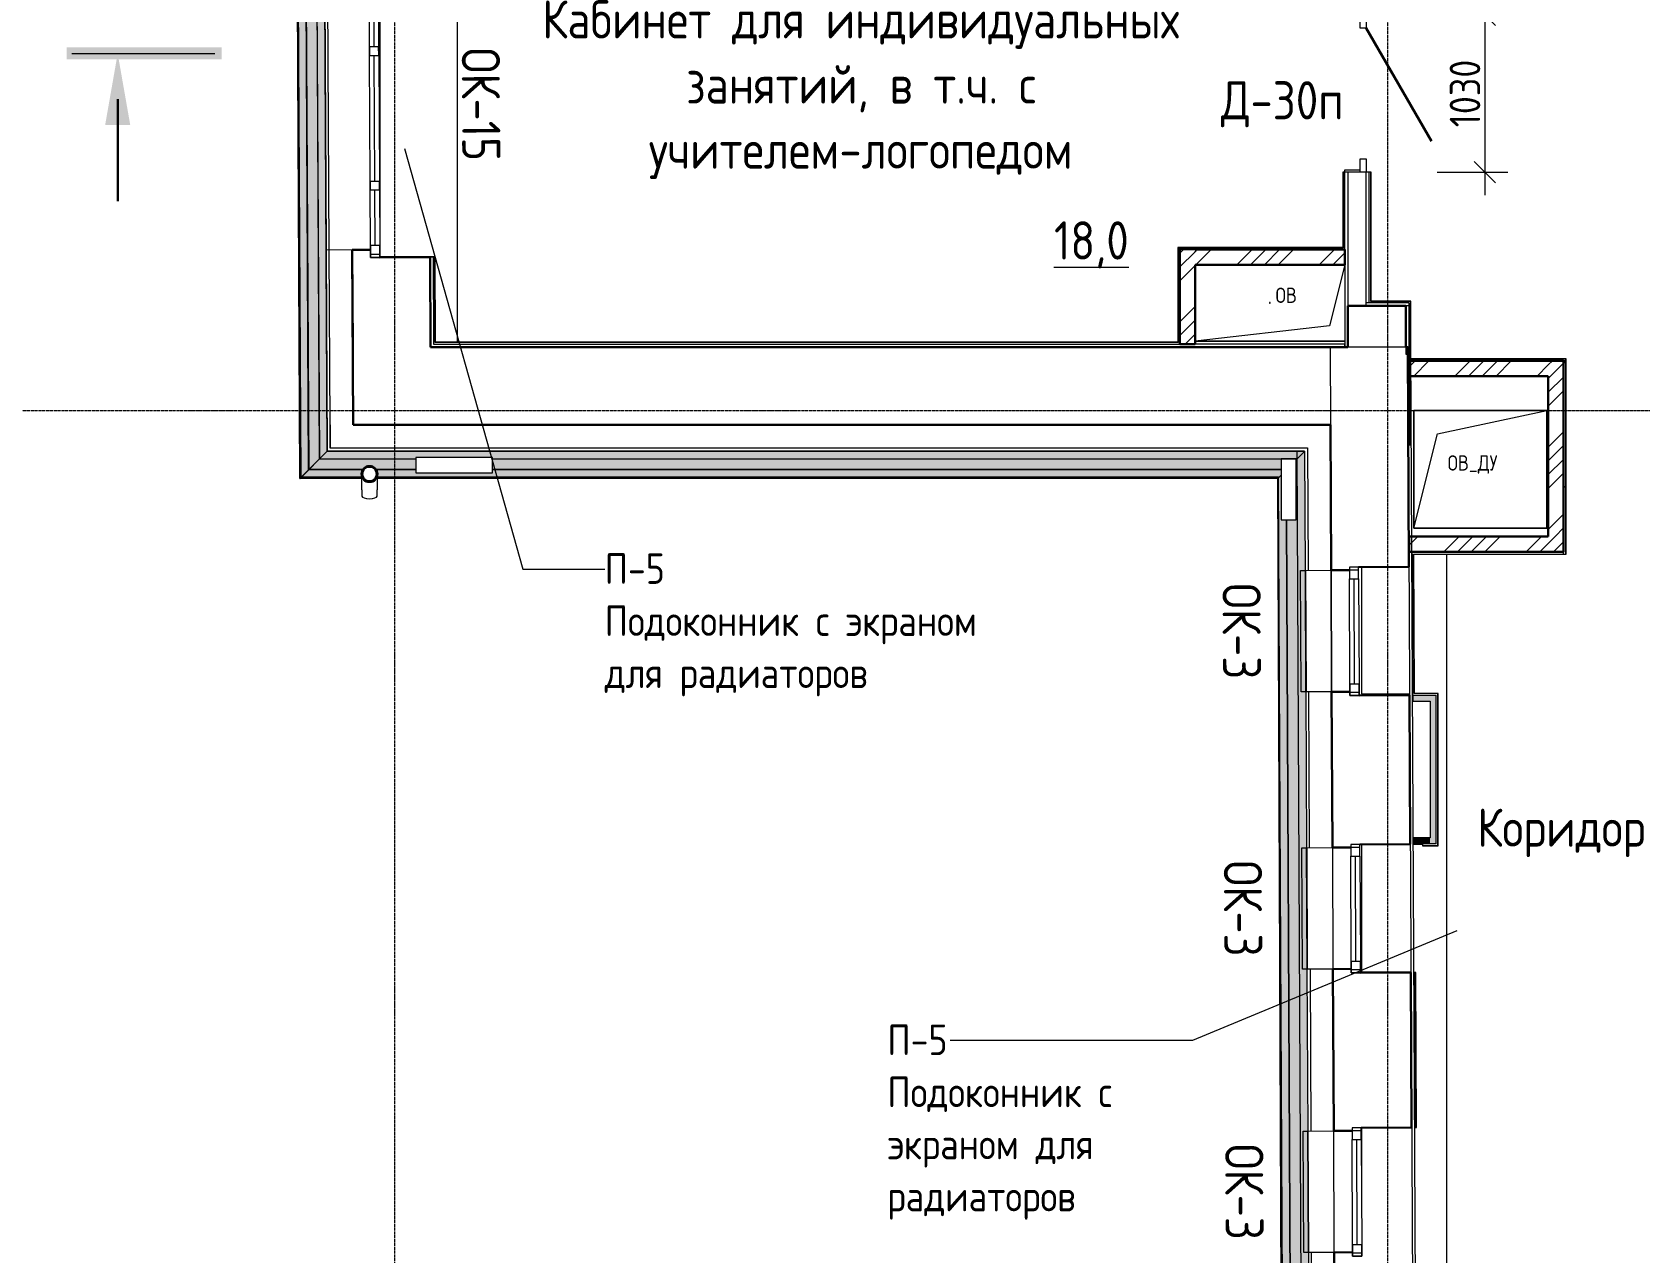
# Model space of a CAD drawing. Header units: millimetres. Extents: x -25149 to 64359, y -29707 to 46678.
# Drawn here: x -8875 to 1649, y 2782 to 10770 of the extents above; entities that cross this region are included whole.
import ezdxf

# ---------------------------------------------------------------- set-up
doc = ezdxf.new("R2010")
doc.units = ezdxf.units.MM
doc.linetypes.add('ADSK_Линия сетки', pattern=[25, 20, -2.5, 0, -2.5])
for name, color, linetype, lineweight in [('_ Окна', 7, 'Continuous', 9), ('Аннотация', 7, 'Continuous', 9), ('Двери', 7, 'Continuous', 9), ('Марки дверей', 7, 'Continuous', 20), ('Марки окон', 7, 'Continuous', 20), ('Марки помещений', 7, 'Continuous', 20), ('Обобщенные модели', 7, 'Continuous', 18), ('Ограждение', 7, 'Continuous', 9), ('Окна', 7, 'Continuous', 9), ('Оси', 7, 'Continuous', 9), ('Перекрытие', 7, 'Continuous', 18), ('Размеры', 7, 'Continuous', 5), ('Разрезы', 7, 'Continuous', 9), ('Стены внутренние', 7, 'Continuous', 18), ('Стены наружные', 7, 'Continuous', 18), ('Стены несущие', 7, 'Continuous', 30), ('Стены отделка', 7, 'Continuous', 30), ('Стены перегородки', 7, 'Continuous', 30), ('Стены штриховка', 7, 'Continuous', 9)]:
    doc.layers.add(name, color=color, linetype=linetype, lineweight=lineweight)
doc.styles.add('GOST Common_2', font='GOST_Common.ttf', dxfattribs={"width": 0.9, "height": 250})
doc.styles.add('GOST Common_4', font='GOST_Common.ttf', dxfattribs={"width": 0.9, "height": 200})
doc.styles.add('GOST Common_5', font='GOST_Common.ttf', dxfattribs={"width": 0.9, "height": 100})
doc.styles.add('GOST Common_6', font='GOST_Common.ttf', dxfattribs={"width": 0.9, "height": 200})
doc.dimstyles.new('ADSK_Основной_2_мм', dxfattribs={"dimscale": 304.8, "dimtxt": 201.142999, "dimasz": 0.463911, "dimexe": 0.492126, "dimexo": 0.492126, "dimgap": 0.098425, "dimtad": 1, "dimrnd": 0.01, "dimdsep": 46, "dimtxsty": 'GOST Common_6', "dimblk1": 'OBLIQUE', "dimblk2": 'OBLIQUE', "dimsah": 1, "dimcen": 0.09, "dimdle": 0.492126, "dimazin": 2, "dimtfac": 1, "dimtdec": 4, "dimtix": 1, "dimtmove": 0, "dimatfit": 3, "dimfxl": 1, "dimtvp": 1, "dimtolj": 1, "dimtzin": 0, "dimlwd": 20, "dimlwe": 20, "dimarcsym": 2})

# ---------------------------------------------------------------- blocks, each defined once
blk = doc.blocks.new('GM_Отверстие прямоугольное _в плите_ - Отверстие-7235603-План 2-го этажа')
at = {"layer": 'Обобщенные модели'}
for p, q in [((-435, -385), (-435, 385)), ((-435, 385), (435, 385)), ((435, 385), (-435, 385)), ((-435, 385), (-435, -385)), ((-281, 231), (435, 385)), ((435, 385), (435, -385)), ((435, -385), (435, 385)), ((-435, -385), (-281, 231)), ((435, -385), (-435, -385)), ((-435, -385), (435, -385))]:
    blk.add_line(p, q, dxfattribs=at)
for start, end in [(360, 180), (180, 360), (60, 165), (300, 360), (195, 270)]:
    blk.add_arc((0, 0), 2.5, start, end, dxfattribs=at)
blk = doc.blocks.new('АС_Дверь_Однопольная_Алюминиевая - 1030х2200 алюм Д31п-3645205-План 2-го этажа')
at = {"layer": 'Двери'}
for p, q in [((-390, -20), (-303, -20)), ((-390, -60), (-390, -20)), ((-303, -60), (-390, -60)), ((-303, -20), (-303, -60)), ((553, -20), (640, -20)), ((553, -60), (553, -20)), ((640, -60), (553, -60)), ((640, -20), (640, -60))]:
    blk.add_line(p, q, dxfattribs=at)
at = {"layer": 'Двери', "lineweight": 30}
blk.add_line((553, -60), (-188, -488), dxfattribs=at)
blk = doc.blocks.new('Водосток - Тип 1 _карниз больше 490мм_-5153572-План 2-го этажа')
at = {"layer": 'Обобщенные модели'}
for p, q in [((75, 306), (75, 264)), ((175, 264), (175, 306)), ((75, 186), (75, 188)), ((75, 184), (75, 186)), ((175, 188), (175, 186)), ((175, 186), (175, 184)), ((175, 184), (175, 181))]:
    blk.add_line(p, q, dxfattribs=at)
at = {"layer": 'Обобщенные модели', "flags": 128}
for points in [[(75, 190), (75, 193), (75, 197), (75, 201), (75, 205), (75, 210), (75, 214), (75, 219), (75, 224), (75, 229), (75, 234), (75, 239), (75, 245), (75, 250), (75, 256), (75, 261), (75, 264)], [(175, 264), (175, 258), (175, 252), (175, 247), (175, 242), (175, 236), (175, 231), (175, 226), (175, 221), (175, 216), (175, 212), (175, 207), (175, 203), (175, 199), (175, 195), (175, 191), (175, 190)], [(75, 180), (75, 183), (75, 184)]]:
    blk.add_lwpolyline(points, dxfattribs=at)
at = {"layer": 'Обобщенные модели'}
for start, end in [(90, 144.6643), (35.3357, 90), (151.304, 156.7477), (149.8057, 151.304), (146.8239, 148.981), (31.019, 33.1761), (28.696, 30.1943), (23.2523, 28.696)]:
    blk.add_arc((125, 160), 52, start, end, dxfattribs=at)
at = {"layer": 'Обобщенные модели', "lineweight": 40}
for start, end in [(90, 270), (270, 90)]:
    blk.add_arc((125, 160), 50, start, end, dxfattribs=at)
at = {"layer": 'Обобщенные модели'}
for start_param, end_param in [(4.712389, 6.283185), (3.141593, 4.712389)]:
    blk.add_ellipse((125, 306), major_axis=(-50, 0), ratio=0.309017, start_param=start_param, end_param=end_param, dxfattribs=at)
blk = doc.blocks.new('GM_Отверстие прямоугольное _в плите_ - Отверстие-6228301-План 2-го этажа')
at = {"layer": 'Обобщенные модели'}
for p, q in [((-490, 250), (490, 250)), ((490, 250), (-490, 250)), ((-390, 150), (490, 250)), ((-490, -250), (-390, 150))]:
    blk.add_line(p, q, dxfattribs=at)
for start, end in [(360, 180), (180, 360), (60, 165), (300, 360), (195, 270)]:
    blk.add_arc((0, 0), 2.5, start, end, dxfattribs=at)
blk = doc.blocks.new('окно трехпол с фрамугой - 1800 и 1820х2300_h___нов_ ок15-2116718-План 2-го этажа')
at = {"layer": '_ Окна', "lineweight": 18}
for p, q in [((-910, 75), (-910, 135)), ((-910, 135), (-830, 135)), ((-830, 135), (-830, 75)), ((-470, 75), (-470, 135)), ((-470, 135), (-410, 135)), ((-410, 135), (-410, 75)), ((410, 75), (410, 135)), ((410, 135), (470, 135)), ((470, 135), (470, 75)), ((830, 135), (830, 75)), ((910, 135), (830, 135)), ((910, 75), (910, 135)), ((-830, 75), (-910, 75)), ((-410, 75), (-470, 75)), ((470, 75), (410, 75)), ((830, 75), (910, 75))]:
    blk.add_line(p, q, dxfattribs=at)
at = {"layer": '_ Окна'}
for p, q in [((-890, 75), (-890, 135)), ((890, 75), (890, 135)), ((-830, 105), (-470, 105)), ((-410, 105), (410, 105)), ((470, 105), (830, 105))]:
    blk.add_line(p, q, dxfattribs=at)
at = {"layer": 'Окна'}
for p, q in [((-910, 135), (-910, 75)), ((-830, 135), (-910, 135)), ((-830, 135), (-470, 135)), ((-410, 135), (-470, 135)), ((-410, 135), (410, 135)), ((470, 135), (410, 135)), ((470, 135), (830, 135)), ((910, 135), (830, 135)), ((910, 75), (910, 135)), ((-910, 75), (-830, 75)), ((-470, 75), (-830, 75)), ((-470, 75), (-410, 75)), ((410, 75), (-410, 75)), ((410, 75), (470, 75)), ((830, 75), (470, 75)), ((830, 75), (910, 75))]:
    blk.add_line(p, q, dxfattribs=at)
blk = doc.blocks.new('окна_rehau_однопольное_фрамуга_сверху - 800х2240 _нов_-2167272-План 2-го этажа')
at = {"layer": '_ Окна', "lineweight": 18}
for p, q in [((-420, 75), (-420, 135)), ((-420, 135), (-344, 135)), ((-344, 135), (-344, 75)), ((344, 135), (344, 75)), ((420, 135), (344, 135)), ((420, 75), (420, 135)), ((-344, 75), (-420, 75)), ((344, 75), (420, 75))]:
    blk.add_line(p, q, dxfattribs=at)
at = {"layer": '_ Окна'}
for p, q in [((-400, 75), (-400, 135)), ((400, 75), (400, 135)), ((-344, 105), (344, 105))]:
    blk.add_line(p, q, dxfattribs=at)
at = {"layer": 'Окна'}
for p, q in [((-420, 135), (-420, 75)), ((-344, 135), (-420, 135)), ((-344, 135), (344, 135)), ((420, 135), (344, 135)), ((420, 75), (420, 135)), ((-420, 75), (-344, 75)), ((344, 75), (-344, 75)), ((344, 75), (420, 75))]:
    blk.add_line(p, q, dxfattribs=at)
blk = doc.blocks.new('Ограждение - Ограждение-4648971-План 2-го этажа')
at = {"layer": 'Ограждение', "true_color": 0x373f43, "transparency": 33554432}
for points in [[(-7122, 7849), (-6944, 8029), (-7008, 20423), (-7187, 20422), (-7123, 7986)], [(-7122, 7849), (-7118, 7854), (-7182, 20393), (-7187, 20393), (-7122, 7849)], [(-6944, 8028), (-6943, 8029), (-6944, 8029)]]:
    blk.add_hatch(color=149, dxfattribs=at).paths.add_polyline_path(points)
h = blk.add_hatch(color=149, dxfattribs=at)
h.paths.add_polyline_path([(-6363, 7849), (-722, 7849), (-700, 7871), (-700, 7978), (-600, 7978), (-600, 7971), (-546, 8025), (-546, 8028), (-6944, 8028), (-7122, 7849), (-6707, 7849), (-6716, 7867), (-6716, 7890), (-6706, 7910), (-6686, 7924), (-6667, 7929), (-6645, 7924), (-6628, 7910), (-6618, 7890), (-6618, 7867), (-6626, 7849), (-6618, 7849)])
h.paths.add_polyline_path([(-5863, 7886), (-6363, 7886), (-6363, 7986), (-5863, 7986)])
h = blk.add_hatch(color=149, dxfattribs=at)
h.paths.add_polyline_path([(-686, -338), (-508, -159), (-533, 5433), (-534, 5433), (-539, 6453), (-537, 6453), (-541, 7249), (-543, 7249), (-546, 8025), (-600, 7971), (-600, 7578), (-700, 7578), (-700, 7871), (-722, 7849), (-690, 613), (-672, 622), (-650, 622), (-629, 612), (-616, 594), (-611, 573), (-616, 552), (-630, 534), (-649, 524), (-672, 524), (-690, 533), (-687, -233)])
h.paths.add_polyline_path([(-546, 45), (-646, 45), (-646, 445), (-546, 445), (-546, 168)])
h = blk.add_hatch(color=149, dxfattribs=at)
h.paths.add_polyline_path([(-6626, 7849), (-722, 7849), (-718, 7853), (-6625, 7853), (-6627, 7849)])
h.paths.add_polyline_path([(-7122, 7849), (-6707, 7849), (-6709, 7853), (-7118, 7853), (-7122, 7849)])
h = blk.add_hatch(color=149, dxfattribs=at)
h.paths.add_polyline_path([(-686, -339), (-682, -333), (-686, 531), (-690, 533), (-686, -338)])
h.paths.add_polyline_path([(-691, 613), (-686, 615), (-718, 7853), (-722, 7849), (-691, 622)])
h = blk.add_hatch(color=149, dxfattribs=at)
h.paths.add_polyline_path([(-508, -160), (-507, -159), (-508, -159)])
h.paths.add_polyline_path([(-521, 2784), (-520, 2784), (-521, 2784)])
h.paths.add_polyline_path([(-529, 4638), (-528, 4638), (-529, 4638)])
h.paths.add_polyline_path([(-537, 6453), (-536, 6453), (-537, 6453)])
at = {"layer": 'Ограждение'}
for p, q in [((-7122, 7849), (-7187, 20422)), ((-7121, 7850), (-7185, 20422)), ((-6944, 8028), (-7008, 20423)), ((-6944, 8028), (-7008, 20423)), ((-7122, 7849), (-7187, 20393)), ((-7121, 7850), (-7185, 20393)), ((-7120, 7851), (-7185, 20393)), ((-7121, 7850), (-7185, 20393)), ((-7119, 7852), (-7183, 20393)), ((-7118, 7853), (-7183, 20393)), ((-7118, 7853), (-7182, 20393)), ((-7117, 7854), (-7181, 20393)), ((-6959, 11065), (-6950, 9344)), ((-6950, 9344), (-6959, 11065)), ((-6950, 9344), (-6943, 8029)), ((-6944, 8028), (-7122, 7849)), ((-7121, 7850), (-6944, 8028)), ((-6943, 8029), (-6944, 8028)), ((-546, 8028), (-6944, 8028)), ((-546, 8028), (-6944, 8028)), ((-546, 8025), (-600, 7971)), ((-600, 7971), (-546, 8025)), ((-7122, 7849), (-7121, 7850)), ((-7121, 7850), (-7122, 7849)), ((-7122, 7849), (-7121, 7850)), ((-6707, 7849), (-7122, 7849)), ((-6707, 7849), (-7122, 7849)), ((-7117, 7854), (-7121, 7850)), ((-7121, 7850), (-7118, 7853)), ((-7118, 7853), (-7121, 7850)), ((-7121, 7850), (-7118, 7853)), ((-7120, 7851), (-7121, 7850)), ((-6707, 7850), (-7121, 7850)), ((-6707, 7850), (-7121, 7850)), ((-6707, 7850), (-7121, 7850)), ((-7119, 7852), (-7120, 7851)), ((-7120, 7851), (-7119, 7852)), ((-6707, 7851), (-7120, 7851)), ((-7118, 7853), (-7119, 7852)), ((-6708, 7852), (-7119, 7852)), ((-7118, 7853), (-7117, 7854)), ((-6708, 7853), (-7118, 7853)), ((-6709, 7853), (-7118, 7853)), ((-6709, 7854), (-7117, 7854)), ((-722, 7849), (-6627, 7849)), ((-722, 7849), (-6627, 7849)), ((-720, 7851), (-6626, 7851)), ((-721, 7850), (-6626, 7850)), ((-721, 7850), (-6626, 7850)), ((-721, 7850), (-6626, 7850)), ((-718, 7853), (-6625, 7853)), ((-718, 7853), (-6625, 7853)), ((-719, 7852), (-6625, 7852)), ((-717, 7854), (-6624, 7854)), ((-722, 7849), (-700, 7871)), ((-721, 7850), (-722, 7849)), ((-722, 7849), (-721, 7850)), ((-721, 7850), (-722, 7849)), ((-691, 613), (-722, 7849)), ((-690, 613), (-722, 7849)), ((-700, 7871), (-721, 7850)), ((-721, 7850), (-717, 7854)), ((-718, 7853), (-721, 7850)), ((-721, 7850), (-718, 7853)), ((-718, 7853), (-721, 7850)), ((-721, 7850), (-720, 7851)), ((-689, 614), (-721, 7850)), ((-689, 614), (-721, 7850)), ((-689, 613), (-721, 7850)), ((-720, 7851), (-719, 7852)), ((-719, 7852), (-720, 7851)), ((-689, 614), (-720, 7851)), ((-719, 7852), (-718, 7853)), ((-687, 615), (-719, 7852)), ((-717, 7854), (-718, 7853)), ((-687, 615), (-718, 7853)), ((-686, 615), (-718, 7853)), ((-685, 616), (-717, 7854)), ((-537, 6453), (-541, 7249)), ((-537, 6453), (-541, 7249)), ((-540, 7249), (-536, 6453)), ((-536, 6453), (-540, 7249)), ((-529, 4638), (-533, 5433)), ((-529, 4638), (-533, 5433)), ((-532, 5433), (-528, 4638)), ((-528, 4638), (-532, 5433)), ((-521, 2784), (-525, 3579)), ((-521, 2784), (-525, 3579)), ((-524, 3579), (-520, 2784)), ((-520, 2784), (-524, 3579))]:
    blk.add_line(p, q, dxfattribs=at)
blk = doc.blocks.new('Разрез - Номер вида спереди_3_5 мм-16061-План 2-го этажа')
at = {"layer": 'Разрезы'}
for points in [[(9.8, 0.4), (9.8, -0.39), (-0.33, -0.39), (-0.33, 0.4)], [(2.18, -4.67), (3, 0), (3.82, -4.67)]]:
    blk.add_hatch(color=256, dxfattribs=at).paths.add_polyline_path(points)
at = {"layer": 'Разрезы', "lineweight": 30}
blk.add_line((3, -3), (3, -9.66), dxfattribs=at)
blk = doc.blocks.new('_Oblique')
at = {"color": 0, "linetype": 'ByBlock', "lineweight": -2}
blk.add_line((-0.5, -0.5), (0.5, 0.5), dxfattribs=at)
blk = doc.blocks.new('DIMBLOCK26-План 2-го этажа')
at = {"layer": 'Defpoints', "color": 0, "transparency": 16777216}
for p in [(241, 10884), (173, 9854), (634, 9854)]:
    blk.add_point(p, dxfattribs=at)
at = {"layer": 'Размеры', "color": 0, "transparency": 16777216}
for p, q in [((634, 11034), (634, 9704)), ((391, 10884), (784, 10884)), ((323, 9854), (784, 9854))]:
    blk.add_line(p, q, dxfattribs=at)
at = {"layer": 'Размеры', "color": 0, "transparency": 16777216, "xscale": 141.4, "yscale": 141.4, "zscale": 141.4}
for p, rotation in [((634, 10884), 90), ((634, 9854), 270)]:
    blk.add_blockref('_Oblique', p, dxfattribs=dict(at, rotation=rotation))
at = {"layer": 'Размеры', "color": 0, "transparency": 16777216, "insert": (504, 10369), "char_height": 200, "width": 560.47, "attachment_point": 5, "rotation": 90, "style": 'GOST Common_6'}
blk.add_mtext('\\A1;1030', dxfattribs=at)

msp = doc.modelspace()

# ---------------------------------------------------------------- hatches: boundary and pattern name
at = {"layer": 'Стены внутренние', "lineweight": 9}
h = msp.add_hatch(dxfattribs=at)
h.set_pattern_fill('ANSI34', color=256, scale=20, style=0)
h.paths.add_polyline_path([(-1363.112, 8729.38), (-1263.112, 8729.38), (-1263.112, 9354.549), (-1363.112, 9354.549)])
h = msp.add_hatch(dxfattribs=at)
h.set_pattern_fill('ANSI34', color=256, scale=20, style=0)
h.paths.add_polyline_path([(-339.473, 9248.549), (-283.112, 9248.549), (-283.112, 9348.549), (-1263.112, 9348.549), (-1263.112, 9248.549), (-862.915, 9248.549)])
h = msp.add_hatch(dxfattribs=at)
h.set_pattern_fill('ANSI34', color=256, scale=20, style=0)
h.paths.add_polyline_path([(183.969, 8520), (1049.565, 8520), (1049.565, 8620), (131.285, 8620), (131.285, 8520)])
h = msp.add_hatch(dxfattribs=at)
h.set_pattern_fill('ANSI34', color=256, scale=20, style=0)
h.paths.add_polyline_path([(1049.565, 7470), (1149.565, 7470), (1149.565, 8620), (1049.565, 8620), (1049.565, 8186.968)])
h = msp.add_hatch(dxfattribs=at)
h.set_pattern_fill('FP_6', color=256, style=0, pattern_type=2)
h.set_pattern_definition([(0, (0, 0), (406.4, 101.6), [33.528, -271.272, 33.528, -271.272, -1625.6]), (0, (0, 0), (406.4, 101.6), [-609.6, 33.528, -576.072, 33.528, -271.272, -711.2]), (0, (0, 0), (406.4, 101.6), [-1524, 33.528, -169.672, 33.528, -474.472]), (120, (152.4, 50.8), (-291.1882, 301.1527), [33.528, -271.272, 33.528, -271.272, -1625.6]), (120, (152.4, 50.8), (-291.1882, 301.1527), [-609.6, 33.528, -576.072, 33.528, -271.272, -711.2]), (120, (152.4, 50.8), (-291.1882, 301.1527), [-1524, 33.528, -169.672, 33.528, -474.472]), (240, (203.2, 254), (-115.2118, -402.7527), [33.528, -271.272, 33.528, -271.272, -1625.6]), (240, (203.2, 254), (-115.2118, -402.7527), [-609.6, 33.528, -576.072, 33.528, -271.272, -711.2]), (240, (203.2, 254), (-115.2118, -402.7527), [-1524, 33.528, -169.672, 33.528, -474.472])])
h.paths.add_polyline_path([(1164.565, 7353), (1164.565, 8620), (1149.565, 8620), (1149.565, 7353)])
h = msp.add_hatch(dxfattribs=at)
h.set_pattern_fill('ANSI34', color=256, scale=20, style=0)
h.paths.add_polyline_path([(1149.565, 7370), (1149.565, 7470), (139.565, 7470), (139.565, 7370), (183.969, 7370)])
at = {"layer": 'Стены внутренние'}
for points in [[(315.752, 6391.134), (315.752, 6431.134), (162.475, 6431.134), (162.475, 6391.134), (275.752, 6391.134)], [(315.752, 5457.44), (315.752, 6391.134), (275.752, 6391.134), (275.752, 5457.44)], [(164.187, 5457.44), (275.752, 5457.44), (275.752, 5497.44), (164.187, 5497.44)]]:
    msp.add_hatch(color=256, dxfattribs=at).paths.add_polyline_path(points)

# ---------------------------------------------------------------- linework, layer by layer
at = {"layer": 'Аннотация'}
for p, q in [((-6437.311, 10009.422), (-5663.835, 7255.384)), ((-5663.835, 7255.384), (-5127.235, 7255.384)), ((451.054, 4889.055), (-1278.706, 4171.534)), ((-1345.514, 4171.534), (-2866.122, 4171.534)), ((-1278.706, 4171.534), (-1345.514, 4171.534))]:
    msp.add_line(p, q, dxfattribs=at)
at = {"layer": 'Оси', "color": 252, "linetype": 'ADSK_Линия сетки'}
for p, q in [((-0.435, -5029.374), (-0.435, 44222.998)), ((-6500.435, -5029.374), (-6500.435, 44110.064)), ((-10114.729, 8295), (56004.853, 8295))]:
    msp.add_line(p, q, dxfattribs=at)
at = {"layer": 'Перекрытие'}
for p, q in [((-6599.158, 11115.764), (-6599.158, 9301.642)), ((-6090.592, 8741.32), (-6090.592, 11105.806)), ((-283.112, 9854.483), (-283.112, 9869.483)), ((-283.112, 9869.483), (-183.112, 9869.483)), ((-6599.158, 9301.642), (-6244.352, 9301.642)), ((-6244.352, 9301.642), (-6244.352, 9297.561)), ((386.265, 7365), (386.265, 7370)), ((-173.735, 7269.533), (-173.735, 6439.534)), ((386.265, 563.098), (386.265, 7353)), ((-173.735, 6439.534), (140.78, 6439.534)), ((-173.735, 5454.643), (-173.735, 4619.534)), ((-173.735, 4619.534), (149.59, 4619.534)), ((172.774, 3962.048), (173.325, 3907.989)), ((-173.735, 3600.289), (-173.735, 3288.78))]:
    msp.add_line(p, q, dxfattribs=at)
at = {"layer": 'Разрезы', "lineweight": 20}
msp.add_line((-8615.154, 10630.754), (-7680.221, 10630.754), dxfattribs=at)
at = {"layer": 'Стены внутренние'}
for p, q in [((-368.786, 6453.394), (-372.567, 7248.385)), ((-351.338, 2784.435), (-355.119, 3579.426))]:
    msp.add_line(p, q, dxfattribs=at)
at = {"layer": 'Стены наружные'}
for p, q in [((-7065.1, 7908.59), (-7129.393, 20438.246)), ((-6991.393, 7978.59), (-7068.776, 20423.011)), ((-7059.314, 20423.06), (-6995.458, 7978.59)), ((-7018.777, 20423.268), (-6949.882, 9343.941)), ((-7114.806, 7858.59), (-7178.935, 20348.297)), ((-7128.936, 20348.554), (-7065.062, 7908.59)), ((-6930.065, 9344.043), (-6938.893, 11064.02)), ((-596.28, 8027.59), (-596.28, 7978.59)), ((-596.275, 8027.59), (-560.214, 444.747)), ((-6706.454, 7908.59), (-7065.1, 7908.59)), ((-7065.062, 7908.59), (-6706.454, 7908.59)), ((-6995.458, 7978.59), (-6362.6, 7978.59)), ((-6627.139, 7908.59), (-6362.6, 7908.59)), ((-6362.6, 7908.59), (-6627.139, 7908.59)), ((-5862.6, 7978.59), (-596.042, 7978.59)), ((-5862.6, 7908.59), (-699.965, 7908.59)), ((-699.965, 7908.59), (-5862.6, 7908.59)), ((-6711.269, 7858.59), (-7114.806, 7858.59)), ((-715.893, 7858.59), (-6622.324, 7858.59)), ((-680.909, 617.61), (-715.893, 7858.59)), ((-664.535, 7577.642), (-630.885, 612.908)), ((-631.015, 612.97), (-664.136, 7577.642)), ((-572.565, 7247.434), (-542.565, 7247.577)), ((-568.784, 6452.443), (-572.565, 7247.434)), ((-372.567, 7248.385), (-368.786, 6453.394)), ((-538.784, 6452.586), (-568.784, 6452.443)), ((-563.935, 5432.787), (-533.935, 5432.93)), ((-560.154, 4637.796), (-563.935, 5432.787)), ((-363.937, 5433.738), (-360.156, 4638.747)), ((-530.155, 4637.939), (-560.154, 4637.796)), ((-555.117, 3578.475), (-525.117, 3578.618)), ((-551.336, 2783.484), (-555.117, 3578.475)), ((-521.336, 2783.627), (-551.336, 2783.484))]:
    msp.add_line(p, q, dxfattribs=at)
at = {"layer": 'Стены несущие'}
for p, q in [((-6660.069, 9345.428), (-6780.067, 9344.812)), ((-6780.067, 9344.812), (-6774.189, 8199.38)), ((-6776.806, 8709.38), (-6780.067, 9344.812)), ((-6269.817, 9297.43), (-6599.813, 9295.737)), ((-6266.8, 8709.38), (-6269.817, 9297.43)), ((-1363.112, 9354.549), (-1363.112, 8729.38)), ((-1263.112, 9354.549), (-1363.112, 9354.549)), ((-1263.112, 9348.549), (-1263.112, 9354.549)), ((-283.112, 9348.549), (-1263.112, 9348.549)), ((-283.112, 9248.549), (-283.112, 9348.549)), ((-1263.112, 9248.549), (-283.112, 9248.549)), ((-1263.112, 8729.38), (-1263.112, 9248.549)), ((116.888, 8978.549), (-263.112, 8978.549)), ((-263.112, 8978.549), (-263.112, 8709.38)), ((116.888, 8709.38), (116.888, 8978.549)), ((-263.112, 8709.38), (-6266.8, 8709.38)), ((-1363.112, 8729.38), (-1263.112, 8729.38)), ((130.491, 8709.38), (116.888, 8709.38)), ((137.332, 7270.81), (130.491, 8709.38)), ((1149.565, 8620), (131.285, 8620)), ((131.285, 8620), (131.285, 8520)), ((1149.565, 7370), (1149.565, 8620)), ((131.285, 8520), (1049.565, 8520)), ((1049.565, 8520), (1049.565, 7470)), ((-6774.189, 8199.38), (-377.089, 8199.38)), ((-377.089, 8199.38), (-372.567, 7248.385)), ((1049.565, 7470), (139.565, 7470)), ((139.565, 7470), (139.565, 7370)), ((139.565, 7370), (1149.565, 7370)), ((-192.664, 7269.241), (137.332, 7270.81)), ((-372.567, 7248.385), (-252.568, 7248.956)), ((-248.788, 6453.965), (-368.786, 6453.394)), ((-368.786, 6453.394), (-363.937, 5433.738)), ((141.327, 6430.82), (-188.669, 6429.25)), ((145.962, 5456.163), (141.327, 6430.82)), ((-363.937, 5433.738), (-243.939, 5434.309)), ((-184.034, 5454.594), (145.962, 5456.163)), ((-240.158, 4639.318), (-360.156, 4638.747)), ((-360.156, 4638.747), (-355.119, 3579.426)), ((149.957, 4616.173), (-180.04, 4614.604)), ((154.78, 3601.852), (149.957, 4616.173)), ((-355.119, 3579.426), (-235.12, 3579.997)), ((-175.216, 3600.282), (154.78, 3601.852)), ((-231.339, 2785.006), (-351.338, 2784.435)), ((-351.338, 2784.435), (-346.43, 1752.447))]:
    msp.add_line(p, q, dxfattribs=at)
at = {"layer": 'Стены отделка', "lineweight": 9}
for p, q in [((-263.112, 9854.483), (-295.112, 9854.483)), ((-295.112, 9854.483), (-295.112, 9360.549)), ((-283.112, 9348.549), (-283.112, 9854.483)), ((-111.112, 9854.483), (-143.112, 9854.483)), ((-123.112, 8998.549), (-123.112, 9854.483)), ((-111.112, 9010.549), (-111.112, 9854.483)), ((-6780.067, 9344.812), (-6950.065, 9343.94)), ((-6950.065, 9343.94), (-6943.315, 8028.59)), ((-6237.818, 9297.595), (-6269.817, 9297.43)), ((-6234.963, 8741.38), (-6237.818, 9297.595)), ((-1375.112, 9358.549), (-1375.112, 8741.38)), ((-295.112, 9360.549), (-1373.112, 9360.549)), ((-1363.112, 9348.549), (-1263.112, 9348.549)), ((-283.112, 9248.549), (-283.112, 8709.38)), ((136.888, 8998.549), (-143.112, 8998.549)), ((146.888, 9010.549), (-111.112, 9010.549)), ((136.888, 8978.549), (116.888, 8978.549)), ((136.888, 8998.549), (136.888, 8069.732)), ((148.888, 8632), (148.888, 9008.549)), ((-6246.963, 8741.38), (-6246.902, 8729.38)), ((-1375.112, 8741.38), (-6234.963, 8741.38)), ((-6774.189, 8199.38), (-6776.806, 8709.38)), ((-6266.902, 8729.38), (-6267.112, 8729.38)), ((-6267.112, 8729.38), (-6267.112, 8709.38)), ((-6267.112, 8709.38), (-283.342, 8709.38)), ((-6246.902, 8729.38), (-1363.112, 8729.38)), ((-283.342, 8729.38), (-1263.112, 8729.38)), ((-283.342, 8709.38), (-283.342, 8729.38)), ((116.888, 8709.38), (116.888, 8663.549)), ((116.888, 8663.549), (136.888, 8663.549)), ((129.791, 8709.38), (169.431, 521.098)), ((149.791, 8709.38), (130.491, 8709.38)), ((1166.565, 8632), (148.888, 8632)), ((189.431, 521.195), (149.791, 8709.38)), ((1166.565, 7353), (1166.565, 8632)), ((148.888, 8069.732), (148.888, 8620)), ((-6924.191, 8199.38), (-6923.421, 8049.38)), ((-6923.417, 8048.59), (-6924.191, 8199.38)), ((-527.091, 8199.38), (-6774.189, 8199.38)), ((-527.088, 8198.666), (-527.091, 8199.38)), ((-377.089, 8199.38), (-527.088, 8198.666)), ((-372.567, 7248.385), (-377.089, 8199.38)), ((-6943.315, 8028.59), (-546.279, 8028.59)), ((-6923.421, 8049.38), (-526.378, 8049.38)), ((-546.374, 8048.59), (-6923.417, 8048.59)), ((-526.374, 8048.59), (-546.374, 8048.495)), ((-546.279, 8028.59), (-542.565, 7247.577)), ((-526.378, 8049.38), (-526.374, 8048.59)), ((136.888, 8069.732), (148.888, 8069.732)), ((-5862.6, 7985.892), (-6362.6, 7985.892)), ((-6362.6, 7985.892), (-6362.6, 7885.892)), ((-5862.6, 7885.892), (-5862.6, 7985.892)), ((-599.965, 7977.642), (-699.965, 7977.642)), ((-699.965, 7977.642), (-699.965, 7577.642)), ((-599.965, 7577.642), (-599.965, 7977.642)), ((-6362.6, 7885.892), (-5862.6, 7885.892)), ((-699.965, 7577.642), (-599.965, 7577.642)), ((1149.565, 7370), (1149.565, 7365)), ((1149.565, 7365), (156.885, 7365)), ((156.885, 7365), (161.326, 6431.134)), ((168.942, 7353), (1166.565, 7353)), ((173.269, 6443.134), (168.942, 7353)), ((-542.565, 7247.577), (-372.567, 7248.385)), ((-522.57, 7248.672), (-522.565, 7247.672)), ((-368.786, 6453.394), (-538.784, 6452.586)), ((-538.784, 6452.586), (-533.935, 5432.93)), ((161.326, 6431.134), (315.752, 6431.134)), ((162.475, 6431.134), (162.475, 6391.134)), ((325.752, 6443.134), (173.269, 6443.134)), ((315.752, 5457.44), (315.752, 6431.134)), ((327.752, 5447.44), (327.752, 6441.134)), ((162.475, 6391.134), (275.752, 6391.134)), ((275.752, 6391.134), (275.752, 5497.44)), ((275.752, 5497.44), (164.187, 5497.44)), ((164.187, 5497.44), (164.187, 5457.44)), ((-533.935, 5432.93), (-363.937, 5433.738)), ((315.752, 5457.44), (164.187, 5457.44)), ((165.956, 5457.44), (165.962, 5456.258)), ((165.962, 5456.258), (225.961, 5456.544)), ((225.961, 5456.544), (226.014, 5445.44)), ((226.014, 5445.44), (325.752, 5445.44)), ((-360.156, 4638.747), (-530.155, 4637.939)), ((-530.155, 4637.939), (-525.117, 3578.618)), ((-510.155, 4638.034), (-510.039, 4613.701)), ((-355.119, 3579.426), (-360.156, 4638.747)), ((181.956, 4616.325), (169.956, 4616.268)), ((169.956, 4616.268), (174.78, 3601.947)), ((186.78, 3602.004), (181.956, 4616.325)), ((-525.117, 3578.618), (-355.119, 3579.426)), ((174.78, 3601.947), (186.78, 3602.004)), ((-351.338, 2784.435), (-521.336, 2783.627)), ((-521.336, 2783.627), (-516.428, 1751.639))]:
    msp.add_line(p, q, dxfattribs=at)
at = {"layer": 'Стены перегородки', "lineweight": 18}
for p, q in [((-183.112, 9854.483), (-263.112, 9854.483)), ((-263.112, 9854.483), (-263.112, 8978.549)), ((-143.112, 8978.549), (-143.112, 9854.483))]:
    msp.add_line(p, q, dxfattribs=at)
at = {"layer": 'Стены штриховка'}
for p, q in [((-293.112, 9854.483), (-293.112, 9358.549)), ((-113.112, 9008.549), (-113.112, 9854.483)), ((-6924.191, 8199.38), (-6930.065, 9344.043)), ((-6249.818, 9297.533), (-6246.963, 8741.38)), ((-6236.953, 8739.38), (-6239.818, 9297.584)), ((-1373.112, 9360.549), (-1375.112, 9360.549)), ((-1375.112, 9360.549), (-1375.112, 9358.549)), ((-293.112, 9358.549), (-1375.112, 9358.549)), ((-1373.112, 9360.549), (-1373.112, 8739.38)), ((148.888, 9008.549), (-113.112, 9008.549)), ((146.888, 8069.732), (146.888, 9010.549)), ((148.888, 9010.549), (146.888, 9010.549)), ((148.888, 9008.549), (148.888, 9010.549)), ((-1373.112, 8739.38), (-6236.953, 8739.38)), ((-379.515, 8709.38), (-377.089, 8199.38)), ((116.888, 8709.38), (-263.112, 8709.38)), ((1164.565, 8630), (148.888, 8630)), ((148.888, 8630), (148.888, 8620)), ((1164.565, 7353), (1164.565, 8632)), ((1164.565, 8620), (1149.565, 8620)), ((-6924.191, 8199.38), (-6924.191, 8199.38)), ((-526.374, 8048.59), (-522.57, 7248.672)), ((166.932, 7355), (1149.565, 7355)), ((171.278, 6441.134), (166.932, 7355)), ((1149.565, 7353), (1149.565, 7365)), ((-513.935, 5433.025), (-518.785, 6452.681)), ((327.752, 6441.134), (171.278, 6441.134)), ((325.752, 5445.44), (325.752, 6443.134)), ((327.752, 6443.134), (325.752, 6443.134)), ((327.752, 6441.134), (327.752, 6443.134)), ((226.004, 5447.44), (327.752, 5447.44)), ((325.752, 5445.44), (327.752, 5445.44)), ((327.752, 5445.44), (327.752, 5447.44)), ((-510.039, 4613.701), (-505.117, 3578.713)), ((184.78, 3601.994), (179.956, 4616.316)), ((-496.429, 1751.734), (-501.336, 2783.722))]:
    msp.add_line(p, q, dxfattribs=at)

# ---------------------------------------------------------------- block references
at = {"layer": 'Двери', "rotation": 89.99999999999991}
msp.add_blockref('АС_Дверь_Однопольная_Алюминиевая - 1030х2200 алюм Д31п-3645205-План 2-го этажа', (-203.112, 10244.483), dxfattribs=at)
at = {"layer": 'Обобщенные модели', "rotation": 180}
for name, p in [('GM_Отверстие прямоугольное _в плите_ - Отверстие-6228301-План 2-го этажа', (-773.112, 8998.549)), ('Водосток - Тип 1 _карниз больше 490мм_-5153572-План 2-го этажа', (-6541.797, 8038.59))]:
    msp.add_blockref(name, p, dxfattribs=at)
at = {"layer": 'Обобщенные модели'}
msp.add_blockref('GM_Отверстие прямоугольное _в плите_ - Отверстие-7235603-План 2-го этажа', (604.703, 7910), dxfattribs=at)
at = {"layer": 'Ограждение'}
msp.add_blockref('Ограждение - Ограждение-4648971-План 2-го этажа', (0, 0), dxfattribs=at)
at = {"layer": 'Окна'}
for name, p, rotation in [('окно трехпол с фрамугой - 1800 и 1820х2300_h___нов_ ок15-2116718-План 2-го этажа', (-6529.484, 10206.11), 90.29404624676341), ('окна_rehau_однопольное_фрамуга_сверху - 800х2240 _нов_-2167272-План 2-го этажа', (-115.668, 6849.602), 90.2724741501968), ('окна_rehau_однопольное_фрамуга_сверху - 800х2240 _нов_-2167272-План 2-го этажа', (-107.038, 5034.955), 90.2724741501968), ('окна_rehau_однопольное_фрамуга_сверху - 800х2240 _нов_-2167272-План 2-го этажа', (-98.219, 3180.644), 90.2724741501968)]:
    msp.add_blockref(name, p, dxfattribs=dict(at, rotation=rotation))
at = {"layer": 'Разрезы', "lineweight": 50, "xscale": 99.99999999999993, "yscale": 99.99999999999993, "zscale": 99.99999999999993}
msp.add_blockref('Разрез - Номер вида спереди_3_5 мм-16061-План 2-го этажа', (-8615.154, 10630.754), dxfattribs=at)

# ---------------------------------------------------------------- texts
at = {"layer": 'Аннотация', "color": 251, "true_color": 0x4b4b4b, "char_height": 100, "attachment_point": 1, "line_spacing_factor": 1.022766, "style": 'GOST Common_5'}
for s, insert, width in [('\\pxt3.6,7.2,10.8,14.4,18,21.6,25.2,28.8,32.4,36,39.6,43.2,46.8,50.4,54,57.6,61.2,64.8,68.4,72,75.6,79.2,82.8,86.4,90,93.6,97.2,100.8,104.4,108,111.6,115.2;{ОВ}', (-735.713, 9098.271), 156.348), ('\\pxt3.6,7.2,10.8,14.4,18,21.6,25.2,28.8,32.4,36,39.6,43.2,46.8,50.4,54,57.6,61.2,64.8,68.4,72,75.6,79.2,82.8,86.4,90,93.6,97.2,100.8,104.4,108,111.6,115.2;{ОВ_ДУ}', (390.318, 8000.979), 397.233)]:
    msp.add_mtext(s, dxfattribs=dict(at, insert=insert, width=width))
at = {"layer": 'Аннотация', "char_height": 200, "attachment_point": 1, "line_spacing_factor": 1.022766, "style": 'GOST Common_4'}
for insert, width in [((-5127.235, 7359.507), 2637), ((-3276.888, 4275.657), 1928.7)]:
    msp.add_mtext('\\pxt1.8,3.6,5.4,7.2,9,10.8,12.6,14.4,16.2,18,19.8,21.6,23.4,25.2,27,28.8,30.6,32.4,34.2,36,37.8,39.6,41.4,43.2,45,46.8,48.6,50.4,52.2,54,55.8,57.6;{П-5\\PПодоконник с экраном для радиаторов}', dxfattribs=dict(at, insert=insert, width=width))
at = {"layer": 'Марки дверей', "lineweight": 9, "insert": (-692.213, 10298.627), "char_height": 250, "width": 851.4, "attachment_point": 5, "line_spacing_factor": 1.022766, "style": 'GOST Common_2'}
msp.add_mtext('\\pxqc,t1.8,3.6,5.4,7.2,9,10.8,12.6,14.4,16.2,18,19.8,21.6,23.4,25.2,27,28.8,30.6,32.4,34.2,36,37.8,39.6,41.4,43.2,45,46.8,48.6,50.4,52.2,54,55.8,57.6;{Д-30п}', dxfattribs=at)
at = {"layer": 'Марки окон', "lineweight": 9, "char_height": 250, "attachment_point": 5, "line_spacing_factor": 1.022766, "style": 'GOST Common_2'}
for s, insert, width, rotation in [('\\pxqc,t1.8,3.6,5.4,7.2,9,10.8,12.6,14.4,16.2,18,19.8,21.6,23.4,25.2,27,28.8,30.6,32.4,34.2,36,37.8,39.6,41.4,43.2,45,46.8,48.6,50.4,52.2,54,55.8,57.6;{ОК-15}', (-5937.016, 10297.888), 797.4, 270.2940462), ('\\pxqc,t1.8,3.6,5.4,7.2,9,10.8,12.6,14.4,16.2,18,19.8,21.6,23.4,25.2,27,28.8,30.6,32.4,34.2,36,37.8,39.6,41.4,43.2,45,46.8,48.6,50.4,52.2,54,55.8,57.6;{ОК-3}', (-957.622, 6849.206), 684.9, 270.2724742), ('\\pxqc,t1.8,3.6,5.4,7.2,9,10.8,12.6,14.4,16.2,18,19.8,21.6,23.4,25.2,27,28.8,30.6,32.4,34.2,36,37.8,39.6,41.4,43.2,45,46.8,48.6,50.4,52.2,54,55.8,57.6;{ОК-3}', (-948.992, 5034.559), 684.9, 270.2724742), ('\\pxqc,t1.8,3.6,5.4,7.2,9,10.8,12.6,14.4,16.2,18,19.8,21.6,23.4,25.2,27,28.8,30.6,32.4,34.2,36,37.8,39.6,41.4,43.2,45,46.8,48.6,50.4,52.2,54,55.8,57.6;{ОК-3}', (-940.174, 3180.247), 684.9, 270.2724742)]:
    msp.add_mtext(s, dxfattribs=dict(at, insert=insert, width=width, rotation=rotation))
at = {"layer": 'Марки помещений', "lineweight": 9, "char_height": 250, "attachment_point": 5, "line_spacing_factor": 1.022766, "style": 'GOST Common_2'}
for s, insert, width in [('\\pxqc,t1.8,3.6,5.4,7.2,9,10.8,12.6,14.4,16.2,18,19.8,21.6,23.4,25.2,27,28.8,30.6,32.4,34.2,36,37.8,39.6,41.4,43.2,45,46.8,48.6,50.4,52.2,54,55.8,57.6;{Кабинет для индивидуальных\\Pзанятий, в т.ч. с\\Pучителем-логопедом}', (-3451.37, 10393.809), 4131.9), ('\\pxqc,t1.8,3.6,5.4,7.2,9,10.8,12.6,14.4,16.2,18,19.8,21.6,23.4,25.2,27,28.8,30.6,32.4,34.2,36,37.8,39.6,41.4,43.2,45,46.8,48.6,50.4,52.2,54,55.8,57.6;{\\L18,0}', (-1941.513, 9378.007), 518.4), ('\\pxqc,t1.8,3.6,5.4,7.2,9,10.8,12.6,14.4,16.2,18,19.8,21.6,23.4,25.2,27,28.8,30.6,32.4,34.2,36,37.8,39.6,41.4,43.2,45,46.8,48.6,50.4,52.2,54,55.8,57.6;{Коридор с рекреацией}', (2112.613, 5530.524), 3083.4)]:
    msp.add_mtext(s, dxfattribs=dict(at, insert=insert, width=width))

# ---------------------------------------------------------------- dimensions: what is measured, and where the dimension line sits
at = {"layer": 'Размеры'}
dim = msp.add_linear_dim(base=(634.383, 9854.483), p1=(241.494, 10884.483), p2=(172.665, 9854.483), angle=90, dimstyle='ADSK_Основной_2_мм', override={"dimpost": '<>', "dimfxl": 1032.297222, "dimlwd": 65535, "dimlwe": 65535}, dxfattribs=at)
dim.commit()
dim.dimension.update_dxf_attribs({"geometry": 'DIMBLOCK26-План 2-го этажа', "text_midpoint": (504.383, 10369.483)})

doc.saveas('drawing.dxf')
